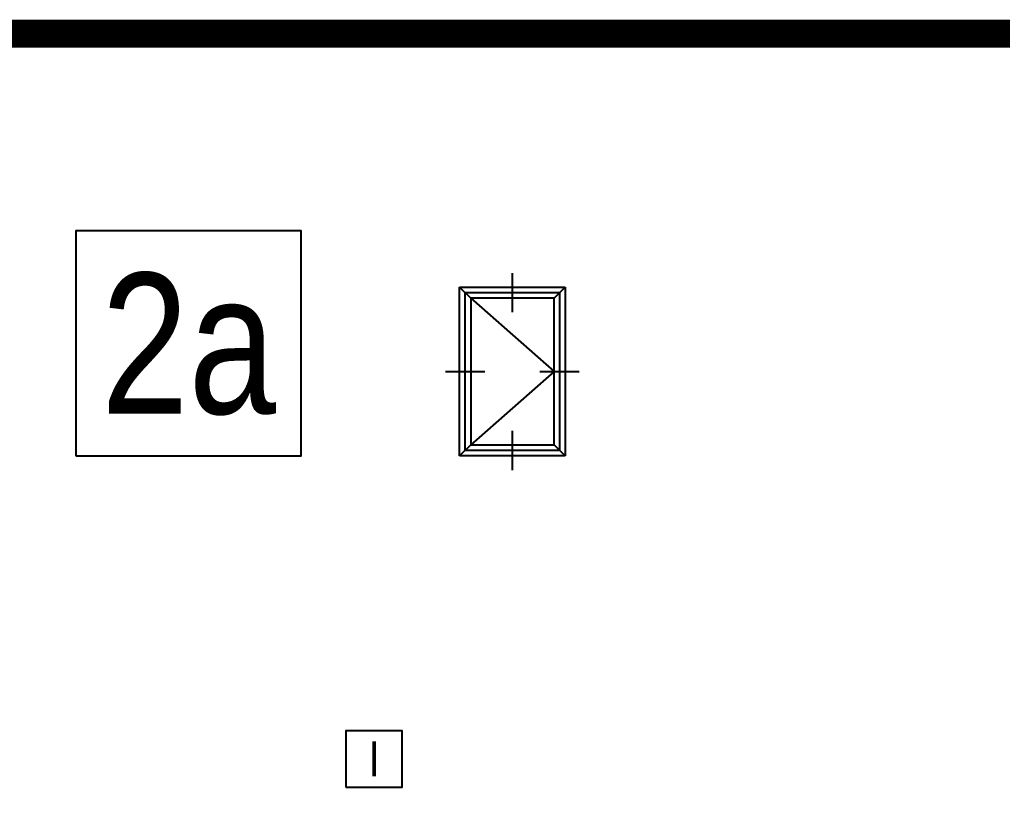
# Model space of a CAD drawing. Header units: millimetres. Extents: x -157 to 4988, y 4688 to 7765.
# Drawn here: x 597.5 to 946.6, y 5583.7 to 5861.8 of the extents above; entities that cross this region are included whole.
import ezdxf
from ezdxf.enums import TextEntityAlignment as Align

# ---------------------------------------------------------------- set-up
doc = ezdxf.new("R2010")
doc.units = ezdxf.units.MM
doc.header["$LTSCALE"] = 0.2
doc.layers.add('RI-LAYOUT', color=7, linetype='Continuous')
doc.layers.add('RI-TEXT-TECHN', color=7, linetype='Continuous')
doc.styles.add('T6', font='arial.ttf', dxfattribs={"width": 0.8, "height": 3.5})

# ---------------------------------------------------------------- blocks, each defined once
blk = doc.blocks.new('info-assembly-nr')
at = {"layer": 'RI-LAYOUT'}
blk.add_lwpolyline([(0, 0), (4, 0), (4, 4), (0, 4)], close=True, dxfattribs=at)
at = {"layer": 'RI-TEXT-TECHN', "style": 'T6', "width": 0.8}
blk.add_attdef('ASSEMBLY-NR', text='', height=2.5, dxfattribs=at).set_placement((2, 2), align=Align.MIDDLE_CENTER)

msp = doc.modelspace()

# ---------------------------------------------------------------- linework, layer by layer
at = {"layer": 'RI-LAYOUT'}
for p, q in [((772.52, 5757.83), (772.52, 5771.78)), ((753.77, 5766.78), (757.72, 5762.83)), ((753.77, 5766.78), (791.27, 5766.78)), ((753.77, 5706.78), (753.77, 5766.78)), ((755.74, 5708.76), (755.74, 5764.81)), ((755.74, 5764.81), (789.29, 5764.81)), ((787.31, 5762.83), (791.27, 5766.78)), ((789.29, 5764.81), (789.29, 5708.76)), ((791.27, 5766.78), (791.27, 5706.78)), ((757.72, 5762.83), (757.72, 5710.73)), ((787.31, 5762.83), (757.72, 5762.83)), ((787.31, 5710.73), (787.31, 5762.83)), ((748.77, 5736.78), (762.72, 5736.78)), ((782.31, 5736.78), (796.27, 5736.78)), ((772.52, 5701.78), (772.52, 5715.73)), ((753.77, 5706.78), (757.72, 5710.73)), ((789.29, 5708.76), (755.74, 5708.76)), ((757.72, 5710.73), (787.31, 5710.73)), ((787.31, 5710.73), (791.27, 5706.78)), ((791.27, 5706.78), (753.77, 5706.78))]:
    msp.add_line(p, q, dxfattribs=at)
at = {"layer": 'RI-LAYOUT', "ltscale": 10}
for p, q in [((757.72, 5762.83), (787.31, 5736.78)), ((787.31, 5736.78), (757.72, 5710.73))]:
    msp.add_line(p, q, dxfattribs=at)
at = {"layer": 'RI-LAYOUT', "const_width": 10}
msp.add_lwpolyline([(567.46, 5321.99), (1366.3, 5321.99), (1366.3, 5856.78), (567.46, 5856.78)], close=True, dxfattribs=at)

# ---------------------------------------------------------------- block references
at = {"xscale": 20, "yscale": 20, "zscale": 0.8}
msp.add_blockref('info-assembly-nr', (617.46, 5706.78), dxfattribs=at).add_auto_attribs({'ASSEMBLY-NR': '2a'})
at = {"xscale": 5, "yscale": 5}
msp.add_blockref('info-assembly-nr', (713.39, 5589.19), dxfattribs=at).add_auto_attribs({'ASSEMBLY-NR': 'I'})

doc.saveas('drawing.dxf')
